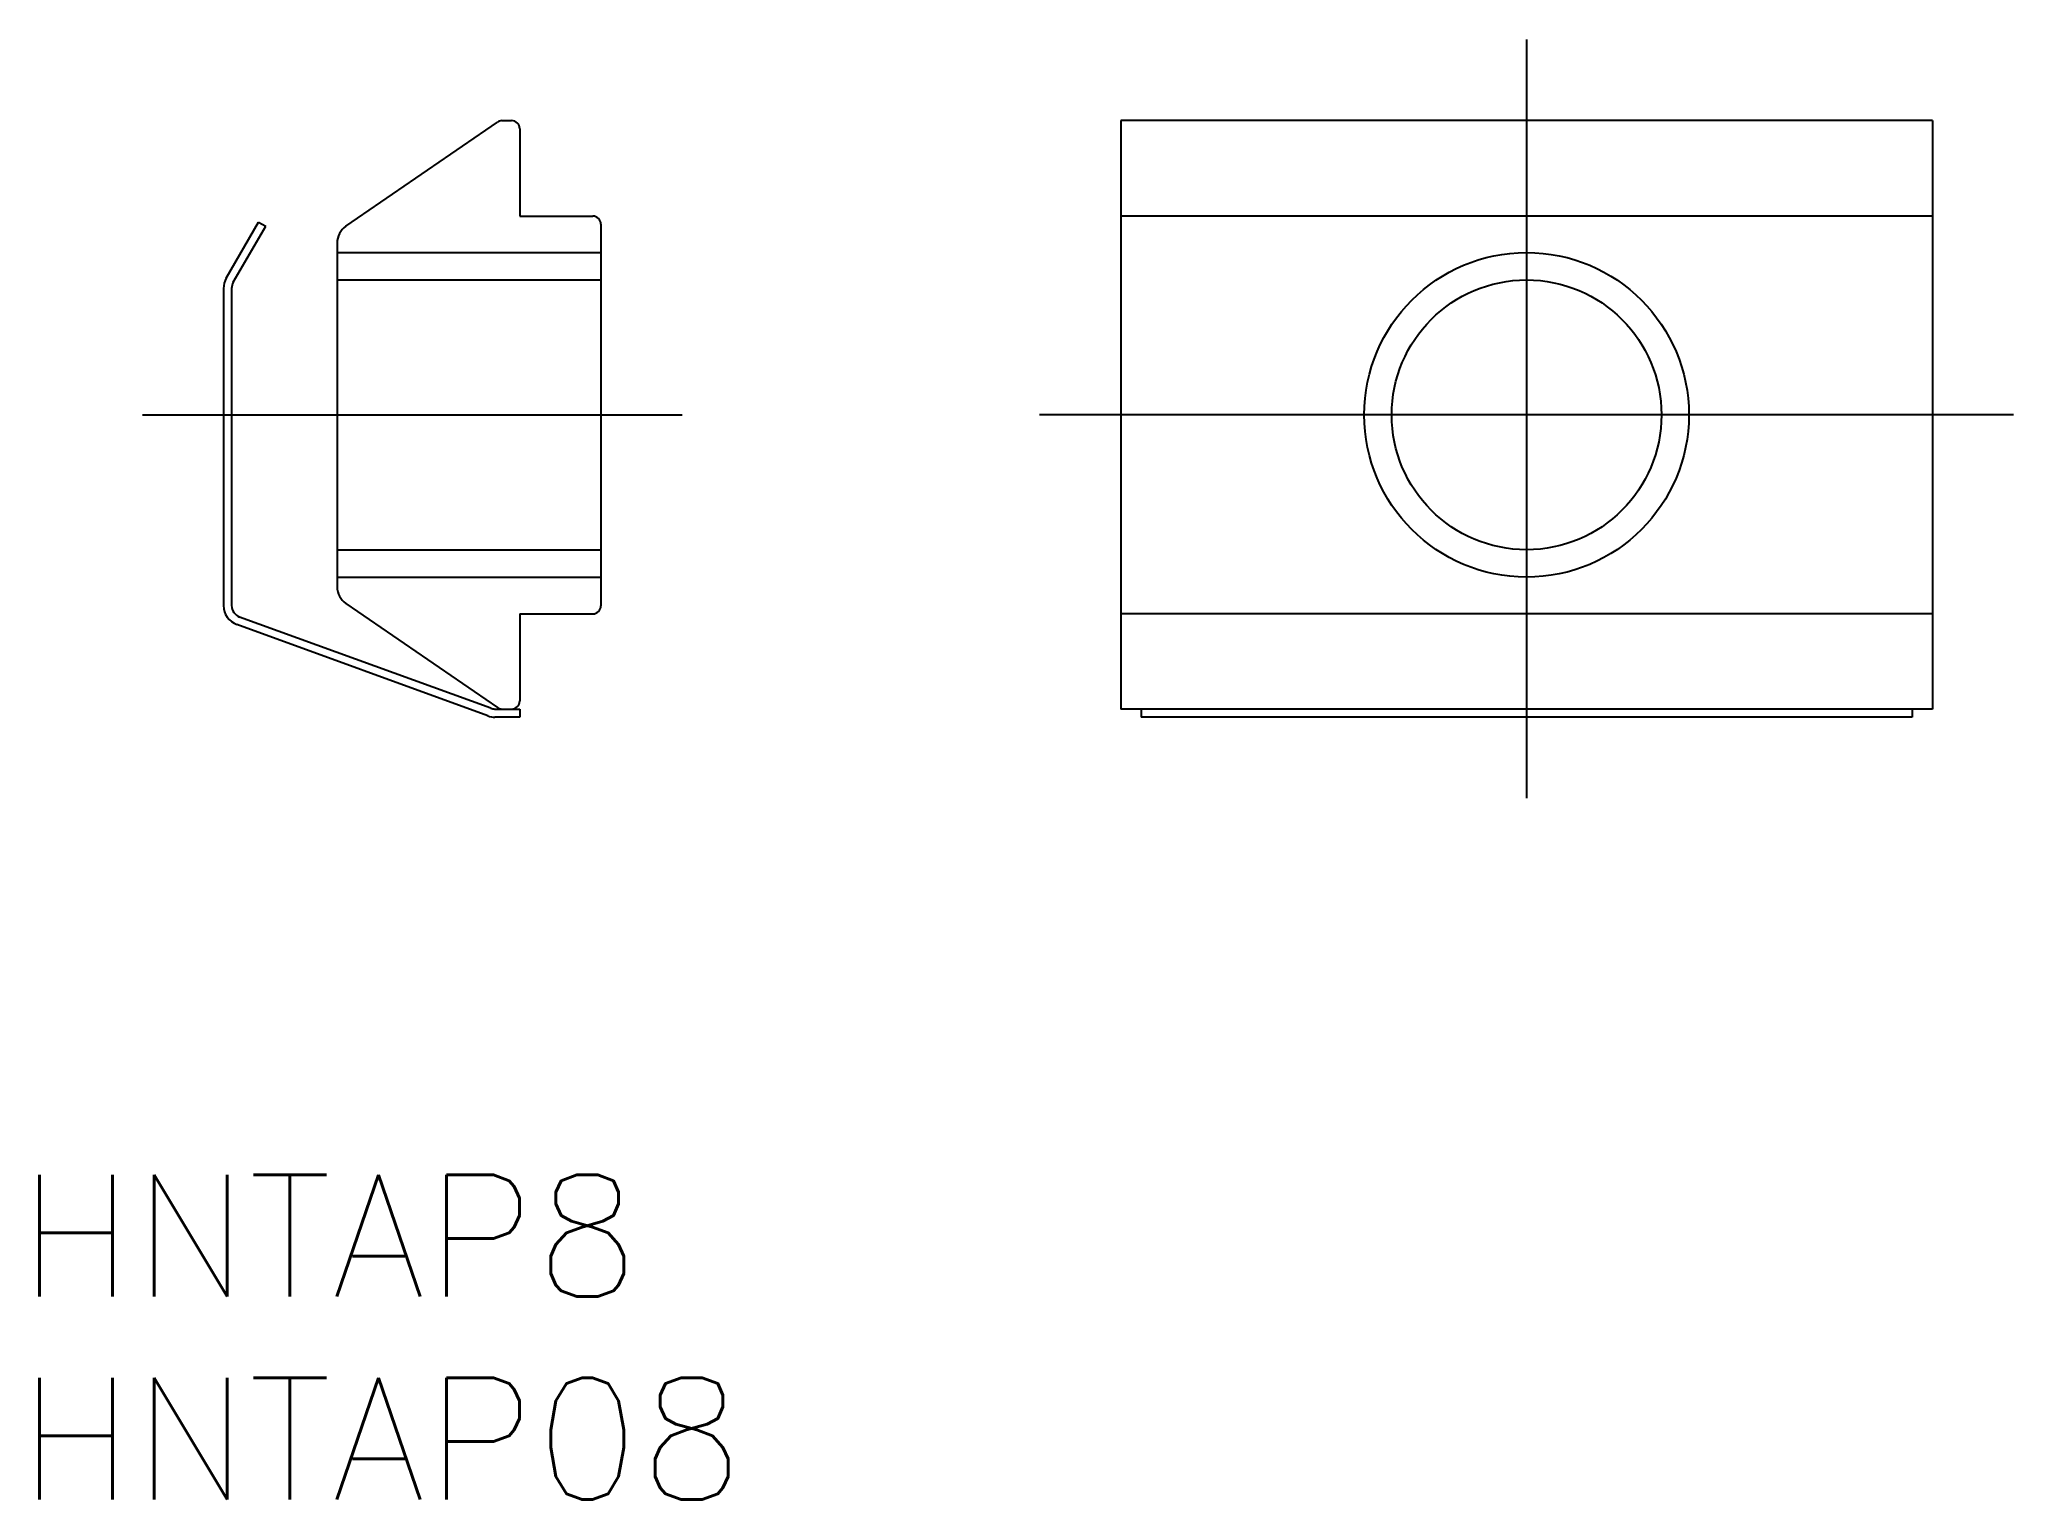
# Model space of a CAD drawing. Extents: x -36.6 to 12, y -26.7 to 9.2.
import ezdxf

# ---------------------------------------------------------------- set-up
doc = ezdxf.new("R2010")
doc.units = 0
doc.linetypes.add('CENTER', pattern=[50.8, 31.75, -6.35, 6.35, -6.35])
doc.linetypes.add('DASHED', pattern=[19.05, 12.7, -6.35])
doc.layers.get('0').update_dxf_attribs({"linetype": 'CONTINUOUS'})
doc.layers.add('CENTER', color=1, linetype='CONTINUOUS')
doc.styles.get("Standard").update_dxf_attribs({"font": 'txt.shx', "height": 3, "bigfont": 'bigfont.shx'})

msp = doc.modelspace()

# ---------------------------------------------------------------- linework, layer by layer
at = {"color": 7, "linetype": 'CONTINUOUS'}
for p, q in [((-29.096, 4.649), (-25.364, 7.215)), ((-25.251, 7.25), (-25.013, 7.25)), ((-24.813, 7.05), (-24.813, 4.896)), ((-10, 7.25), (-10, -7.25)), ((10, 7.25), (-10, 7.25)), ((10, 7.25), (10, -7.25)), ((-24.813, 4.896), (-23.013, 4.896)), ((10, 4.9), (-10, 4.9)), ((-32.046, 3.366), (-31.247, 4.75)), ((-31.873, 3.266), (-31.074, 4.65)), ((-31.247, 4.75), (-31.074, 4.65)), ((-22.813, 4.696), (-22.813, -4.704)), ((-29.313, 4.237), (-29.313, -4.237)), ((-32.113, 3.116), (-32.113, -4.7)), ((-31.913, 3.116), (-31.913, -4.7)), ((-29.096, -4.649), (-25.364, -7.215)), ((-25.596, -7.42), (-31.784, -5.17)), ((-25.528, -7.232), (-31.716, -4.982)), ((-24.813, -4.905), (-24.813, -7.05)), ((-24.813, -4.905), (-23.013, -4.905)), ((10, -4.9), (-10, -4.9)), ((-25.425, -7.25), (-24.813, -7.25)), ((-25.251, -7.25), (-25.013, -7.25)), ((-24.813, -7.25), (-24.813, -7.45)), ((10, -7.25), (-10, -7.25)), ((-9.5, -7.25), (-9.5, -7.45)), ((9.5, -7.25), (9.5, -7.45)), ((-24.813, -7.45), (-25.425, -7.45)), ((9.5, -7.45), (-9.5, -7.45))]:
    msp.add_line(p, q, dxfattribs=at)
at = {"color": 3, "linetype": 'DASHED'}
for p, q in [((-29.313, 4), (-22.813, 4)), ((-29.313, 3.323), (-22.813, 3.323)), ((-29.313, -3.323), (-22.813, -3.323)), ((-29.313, -4), (-22.813, -4))]:
    msp.add_line(p, q, dxfattribs=at)
at = {"color": 3, "linetype": 'CONTINUOUS'}
msp.add_circle((0, 0), 4, dxfattribs=at)
at = {"color": 7, "linetype": 'CONTINUOUS'}
msp.add_circle((0, 0), 3.324, dxfattribs=at)
for centre, radius, start, end in [((-25.251, 7.05), 0.2, 90, 124.5085), ((-25.013, 7.05), 0.2, 360, 90), ((-23.013, 4.696), 0.2, 360, 90), ((-28.813, 4.237), 0.5, 124.5085, 180), ((-31.613, 3.116), 0.5, 150, 180), ((-31.613, 3.116), 0.3, 150, 180), ((-28.813, -4.237), 0.5, 180, 235.4915), ((-31.613, -4.7), 0.5, 180, 250.0169), ((-31.613, -4.7), 0.3, 180, 250.0169), ((-23.013, -4.704), 0.2, 270, 360), ((-25.425, -6.95), 0.3, 250.0169, 270), ((-25.251, -7.05), 0.2, 235.4915, 270), ((-25.013, -7.05), 0.2, 270, 360), ((-25.425, -6.95), 0.5, 250.0169, 270)]:
    msp.add_arc(centre, radius, start, end, dxfattribs=at)
at = {"layer": 'CENTER', "color": 1, "linetype": 'CENTER'}
for p, q in [((0, 9.25), (0, -9.45)), ((-34.113, 0), (-20.813, 0)), ((12, 0), (-12, 0))]:
    msp.add_line(p, q, dxfattribs=at)

# ---------------------------------------------------------------- texts
at = {"color": 7, "linetype": 'CONTINUOUS'}
for s, p in [('HNTAP8', (-37.163, -21.73)), ('HNTAP08', (-37.163, -26.73))]:
    msp.add_text(s, height=3, dxfattribs=at).set_placement(p)

doc.saveas('drawing.dxf')
